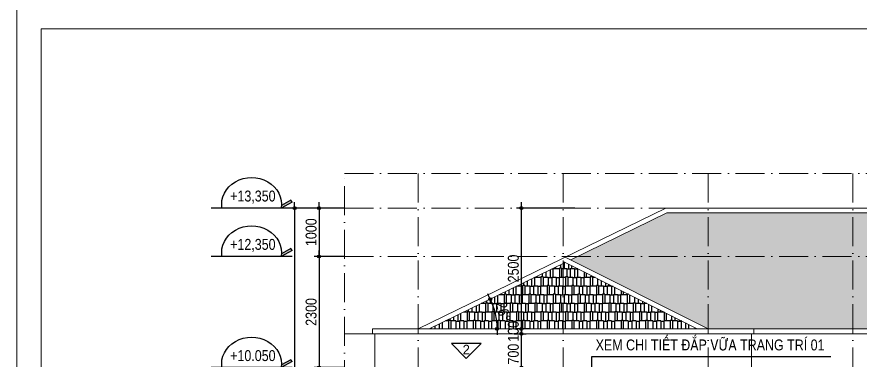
# Model space of a CAD drawing. Extents: x -1107188 to -523840, y 39692 to 514392.
# Drawn here: x -1107188 to -1089725, y 447643 to 454742 of the extents above; entities that cross this region are included whole.
import ezdxf
from ezdxf.enums import TextEntityAlignment as Align

# ---------------------------------------------------------------- set-up
doc = ezdxf.new("R2010")
doc.units = 0
doc.linetypes.add('ACAD_ISO10W100', pattern=[18, 12, -3, 0, -3])
doc.layers.get('0').update_dxf_attribs({"color": 255, "linetype": 'CONTINUOUS'})
doc.layers.get('DEFPOINTS').update_dxf_attribs({"linetype": 'CONTINUOUS'})
for name, color, linetype, lineweight in [('00-KICH THUOC', 6, 'CONTINUOUS', 9), ('NET-THAY', 2, 'CONTINUOUS', 13), ('TRUC', 24, 'CONTINUOUS', 0)]:
    doc.layers.add(name, color=color, linetype=linetype, lineweight=lineweight)
for name, color, linetype in [('DIM', 1, 'CONTINUOUS'), ('HATCHNGOI', 22, 'CONTINUOUS'), ('TAGS', 60, 'CONTINUOUS'), ('TEXT', 7, 'CONTINUOUS')]:
    doc.layers.add(name, color=color, linetype=linetype)
doc.styles.add('1', font='', dxfattribs={"height": 250})
doc.styles.add('AVO', font='')
doc.styles.add('HEL-CONDENSE', font='')
doc.styles.add('SO BV', font='', dxfattribs={"height": 200})
doc.styles.get("Standard").update_dxf_attribs({"font": ''})
doc.styles.add('TEN BV', font='', dxfattribs={"height": 350})
doc.styles.add('VNI-HELVE-CONDENSEN', font='')
doc.styles.get('1').set_extended_font_data('VNI-Helve-Condense')
doc.styles.get('AVO').set_extended_font_data('VNI-Avo')
doc.styles.get('HEL-CONDENSE').set_extended_font_data('VNI-Helve-Condense')
doc.styles.get('SO BV').set_extended_font_data('VNI-Helve-Condense')
doc.styles.get('Standard').set_extended_font_data('VNI-Helve-Condense')
doc.styles.get('TEN BV').set_extended_font_data('VNI-Helve-Condense', bold=True)
doc.styles.get('VNI-HELVE-CONDENSEN').set_extended_font_data('VNI-Helve-Condense')
doc.dimstyles.new('D100', dxfattribs={"dimtxt": 225, "dimasz": 1.2, "dimexe": 100, "dimexo": 0, "dimgap": 50, "dimtad": 1, "dimdec": 0, "dimzin": 13, "dimdsep": 46, "dimtxsty": 'HEL-CONDENSE', "dimblk": 'D50', "dimcen": 0, "dimclrd": 1, "dimclre": 1, "dimclrt": 7, "dimadec": 0, "dimazin": 0, "dimtfac": 1, "dimtdec": 0, "dimtmove": 0, "dimatfit": 3, "dimldrblk": 'D50', "dimfxl": 1, "dimtolj": 1, "dimtzin": 13, "dimarcsym": 0})
doc.dimstyles.get("Standard").update_dxf_attribs({"dimtxt": 0.18, "dimasz": 0.18, "dimexe": 0.18, "dimexo": 0.0625, "dimgap": 0.09, "dimtad": 0, "dimtih": 1, "dimtoh": 1, "dimdec": 4, "dimzin": 0, "dimdsep": 46, "dimtxsty": 'Standard', "dimcen": 0.09, "dimadec": 0, "dimazin": 0, "dimtfac": 1, "dimtdec": 4, "dimtofl": 0, "dimtmove": 0, "dimatfit": 3, "dimfxl": 1, "dimtolj": 1, "dimtzin": 0, "dimarcsym": 0})
pattern_1 = [(180, (-2142156.77, 739692.72), (-382.5, -180), [90, -75, 105, -45, 135, -60]), (180, (-2142246.77, 739685.22), (-382.5, -180), [75, -285, 60, -90]), (180, (-2142426.77, 739703.97), (-382.5, -180), [45, -465]), (270, (-2142156.77, 739692.72), (127.5, -180), [172.5, -547.5]), (270, (-2142246.77, 739692.72), (127.5, -180), [168.75, -551.25]), (270, (-2142321.77, 739692.72), (127.5, -180), [157.5, -562.5]), (270, (-2142426.77, 739703.97), (127.5, -180), [172.5, -547.5]), (270, (-2142471.77, 739703.97), (127.5, -180), [172.5, -547.5]), (270, (-2142606.77, 739692.72), (127.5, -180), [165, -555])]

# ---------------------------------------------------------------- blocks, each defined once
blk = doc.blocks.new('D50')
at = {"layer": 'DIM'}
blk.add_hatch(color=256, dxfattribs=at).paths.add_polyline_path([(25, 0, 1), (-25, 0, 1)])
blk.add_line((25, 0), (100, 0), dxfattribs=at)
blk.add_circle((0, 0), 25, dxfattribs=at)
blk = doc.blocks.new('*D628')
at = {"layer": 'DEFPOINTS', "color": 0, "transparency": 16777216}
for p in [(-1100404, 450789), (-1100929, 449789), (-1100404, 449789)]:
    blk.add_point(p, dxfattribs=at)
at = {"layer": 'DIM', "color": 1, "lineweight": -2, "transparency": 16777216}
for p, q in [((-1100404, 450789), (-1101029, 450789)), ((-1100929, 450787), (-1100929, 449790)), ((-1100404, 449789), (-1101029, 449789))]:
    blk.add_line(p, q, dxfattribs=at)
at = {"layer": 'DIM', "color": 1, "lineweight": -2, "transparency": 16777216, "xscale": 1.199999999999999, "yscale": 1.199999999999999, "zscale": 1.199999999999999}
for p, rotation in [((-1100929, 450789), 90), ((-1100929, 449789), 270)]:
    blk.add_blockref('D50', p, dxfattribs=dict(at, rotation=rotation))
at = {"layer": 'DIM', "color": 7, "transparency": 16777216, "insert": (-1101094, 450289), "char_height": 225, "attachment_point": 5, "rotation": 90, "style": 'HEL-CONDENSE'}
blk.add_mtext('\\A1;1000', dxfattribs=at)
blk = doc.blocks.new('*D629')
at = {"layer": 'DEFPOINTS', "color": 0, "transparency": 16777216}
for p in [(-1100404, 449789), (-1100929, 447489), (-1100404, 447489)]:
    blk.add_point(p, dxfattribs=at)
at = {"layer": 'DIM', "color": 1, "lineweight": -2, "transparency": 16777216}
for p, q in [((-1100404, 449789), (-1101029, 449789)), ((-1100929, 449787), (-1100929, 447490)), ((-1100404, 447489), (-1101029, 447489))]:
    blk.add_line(p, q, dxfattribs=at)
at = {"layer": 'DIM', "color": 1, "lineweight": -2, "transparency": 16777216, "xscale": 1.199999999999999, "yscale": 1.199999999999999, "zscale": 1.199999999999999}
for p, rotation in [((-1100929, 449789), 90), ((-1100929, 447489), 270)]:
    blk.add_blockref('D50', p, dxfattribs=dict(at, rotation=rotation))
at = {"layer": 'DIM', "color": 7, "transparency": 16777216, "insert": (-1101094, 448639), "char_height": 225, "attachment_point": 5, "rotation": 90, "style": 'HEL-CONDENSE'}
blk.add_mtext('\\A1;2300', dxfattribs=at)
blk = doc.blocks.new('*D634')
at = {"layer": 'DEFPOINTS', "color": 0, "transparency": 16777216}
for p in [(-1101029, 450789), (-1101436, 437439), (-1101029, 437439)]:
    blk.add_point(p, dxfattribs=at)
at = {"layer": 'DIM', "color": 1, "lineweight": -2, "transparency": 16777216}
for p, q in [((-1101029, 450789), (-1101536, 450789)), ((-1101436, 450787), (-1101436, 437440)), ((-1101029, 437439), (-1101536, 437439))]:
    blk.add_line(p, q, dxfattribs=at)
at = {"layer": 'DIM', "color": 1, "lineweight": -2, "transparency": 16777216, "xscale": 1.199999999999999, "yscale": 1.199999999999999, "zscale": 1.199999999999999}
for p, rotation in [((-1101436, 450789), 90), ((-1101436, 437439), 270)]:
    blk.add_blockref('D50', p, dxfattribs=dict(at, rotation=rotation))
at = {"layer": 'DIM', "color": 7, "transparency": 16777216, "insert": (-1101601, 444283), "char_height": 225, "attachment_point": 5, "rotation": 90, "style": 'HEL-CONDENSE'}
blk.add_mtext('\\A1;13350', dxfattribs=at)
blk = doc.blocks.new('CAODO')
at = {"layer": 'TAGS', "linetype": 'Continuous'}
h = blk.add_hatch(color=256, dxfattribs=at)
edge = h.paths.add_edge_path()
edge.add_line((-907, 181), (-931, 138))
edge.add_line((-931, 138), (-681, 0))
edge.add_ellipse((0, 87), major_axis=(688, 0), ratio=0.890858, start_angle=182.4779, end_angle=188.1666, ccw=False)
edge.add_line((-687, 61), (-907, 181))
for p, q in [((-931, 138), (-907, 181)), ((-931, 138), (-681, 0)), ((-931, 0), (931, 0)), ((-907, 181), (-687, 61))]:
    blk.add_line(p, q, dxfattribs=at)
blk.add_ellipse((0, 87), major_axis=(688, 0), ratio=0.890858, start_param=-0.142534, end_param=3.284126, dxfattribs=at)
at = {"layer": 'TAGS', "linetype": 'Continuous', "style": 'VNI-HELVE-CONDENSEN'}
blk.add_attdef('0.000', text='', height=250, dxfattribs=at).set_placement((0, 232), align=Align.MIDDLE_CENTER)
blk = doc.blocks.new('*D735')
at = {"layer": 'DEFPOINTS', "color": 0, "linetype": 'Continuous', "transparency": 16777216}
for p in [(-1096888, 448189), (-1096741, 448189), (-1096888, 447489)]:
    blk.add_point(p, dxfattribs=at)
at = {"layer": 'DIM', "color": 1, "linetype": 'Continuous', "lineweight": -2, "transparency": 16777216}
for p, q in [((-1096888, 448189), (-1096641, 448189)), ((-1096741, 447490), (-1096741, 448187)), ((-1096888, 447489), (-1096641, 447489))]:
    blk.add_line(p, q, dxfattribs=at)
at = {"layer": 'DIM', "color": 1, "linetype": 'Continuous', "lineweight": -2, "transparency": 16777216, "xscale": 1.199999999999999, "yscale": 1.199999999999999, "zscale": 1.199999999999999}
for p, rotation in [((-1096741, 448189), 90), ((-1096741, 447489), 270)]:
    blk.add_blockref('D50', p, dxfattribs=dict(at, rotation=rotation))
at = {"layer": 'DIM', "color": 7, "linetype": 'Continuous', "transparency": 16777216, "insert": (-1096906, 447768), "char_height": 225, "attachment_point": 5, "rotation": 90, "style": 'HEL-CONDENSE'}
blk.add_mtext('\\A1;700', dxfattribs=at)
blk = doc.blocks.new('*D736')
at = {"layer": 'DEFPOINTS', "color": 0, "linetype": 'Continuous', "transparency": 16777216}
for p in [(-1096888, 448189), (-1096741, 448289), (-1096571, 448289)]:
    blk.add_point(p, dxfattribs=at)
at = {"layer": 'DIM', "color": 1, "linetype": 'Continuous', "lineweight": -2, "transparency": 16777216}
for p, q in [((-1096888, 448189), (-1096641, 448189)), ((-1096571, 448289), (-1096841, 448289)), ((-1096741, 448290), (-1096741, 448291)), ((-1096741, 448189), (-1096741, 448289)), ((-1096741, 448187), (-1096741, 448186))]:
    blk.add_line(p, q, dxfattribs=at)
at = {"layer": 'DIM', "color": 1, "linetype": 'Continuous', "lineweight": -2, "transparency": 16777216, "xscale": 1.199999999999999, "yscale": 1.199999999999999, "zscale": 1.199999999999999}
for p, rotation in [((-1096741, 448289), 270), ((-1096741, 448189), 90)]:
    blk.add_blockref('D50', p, dxfattribs=dict(at, rotation=rotation))
at = {"layer": 'DIM', "color": 7, "linetype": 'Continuous', "transparency": 16777216, "insert": (-1096906, 448239), "char_height": 225, "attachment_point": 5, "rotation": 90, "style": 'HEL-CONDENSE'}
blk.add_mtext('\\A1;100', dxfattribs=at)
blk = doc.blocks.new('*D737')
at = {"layer": 'DEFPOINTS', "color": 0, "linetype": 'Continuous', "transparency": 16777216}
for p in [(-1096741, 450789), (-1095632, 450789), (-1096571, 448289)]:
    blk.add_point(p, dxfattribs=at)
at = {"layer": 'DIM', "color": 1, "linetype": 'Continuous', "lineweight": -2, "transparency": 16777216}
for p, q in [((-1095632, 450789), (-1096841, 450789)), ((-1096741, 448290), (-1096741, 450787)), ((-1096571, 448289), (-1096841, 448289))]:
    blk.add_line(p, q, dxfattribs=at)
at = {"layer": 'DIM', "color": 1, "linetype": 'Continuous', "lineweight": -2, "transparency": 16777216, "xscale": 1.199999999999999, "yscale": 1.199999999999999, "zscale": 1.199999999999999}
for p, rotation in [((-1096741, 450789), 90), ((-1096741, 448289), 270)]:
    blk.add_blockref('D50', p, dxfattribs=dict(at, rotation=rotation))
at = {"layer": 'DIM', "color": 7, "linetype": 'Continuous', "transparency": 16777216, "insert": (-1096906, 449539), "char_height": 225, "attachment_point": 5, "rotation": 90, "style": 'HEL-CONDENSE'}
blk.add_mtext('\\A1;2500', dxfattribs=at)
blk = doc.blocks.new('TUONG-NAM')
at = {"layer": 'TAGS'}
blk.add_lwpolyline([(-453, -453), (453, -453), (0, 0)], close=True, dxfattribs=at)
at = {"layer": 'TAGS', "linetype": 'Continuous', "style": 'AVO'}
blk.add_attdef('KH-TUONG', text='', height=250, dxfattribs=at).set_placement((0, -269), align=Align.MIDDLE_CENTER)
blk = doc.blocks.new('*D763')
at = {"layer": 'DEFPOINTS', "color": 0, "linetype": 'Continuous', "transparency": 16777216}
for p in [(-1093726, 450689), (-1097259, 448500), (-1099825, 448289), (-1098646, 448289), (-1084963, 448289)]:
    blk.add_point(p, dxfattribs=at)
at = {"layer": 'DIM', "color": 1, "linetype": 'Continuous', "lineweight": -2, "transparency": 16777216}
blk.add_arc((-1098646, 448289), 1404, 0.049, 25.951, dxfattribs=at)
at = {"layer": 'DIM', "color": 1, "linetype": 'Continuous', "lineweight": -2, "transparency": 16777216, "xscale": 1.199999999999999, "yscale": 1.199999999999999, "zscale": 1.199999999999999}
for p, rotation in [((-1097385, 448904), 115.9755115605036), ((-1097243, 448289), 270.024488439497)]:
    blk.add_blockref('D50', p, dxfattribs=dict(at, rotation=rotation))
at = {"layer": 'DIM', "color": 7, "linetype": 'Continuous', "transparency": 16777216, "insert": (-1097118, 448642), "char_height": 225, "attachment_point": 5, "rotation": 283, "style": 'HEL-CONDENSE'}
blk.add_mtext('\\A1;26°', dxfattribs=at)
blk = doc.blocks.new('KHUNGTEN')
at = {"color": 3, "linetype": 'Continuous'}
for points in [[(-593653, 217892), (-593653, 277292), (-509653, 277292), (-509653, 217892), (-593653, 217892)], [(-593153, 218392), (-593153, 276792), (-510153, 276792), (-510153, 218392)]]:
    blk.add_lwpolyline(points, close=True, dxfattribs=at)
at = {"style": 'TEN BV'}
for tag, p in [('TEB_BV', (-518299, 222628)), ('LOAI_BV', (-511918, 220684)), ('TL', (-512164, 219751))]:
    blk.add_attdef(tag, p, '', height=350, dxfattribs=at)
at = {"style": 'SO BV'}
for tag, p in [('SOBV', (-510673, 221020)), ('TONGSOBV', (-510673, 220591))]:
    blk.add_attdef(tag, text='', height=200, dxfattribs=at).set_placement(p, align=Align.CENTER)

msp = doc.modelspace()

# ---------------------------------------------------------------- hatches: boundary and pattern name
at = {"layer": 'HATCHNGOI'}
h = msp.add_hatch(dxfattribs=at)
h.set_pattern_fill('AR-RSHKE', color=14, scale=15, angle=180, style=0)
h.set_pattern_definition(pattern_1)
h.paths.add_polyline_path([(-1093725.727, 450688.696), (-1095717.618, 449717.187), (-1092874.574, 448288.696), (-1084963.346, 448288.696), (-1082374.574, 450302.186), (-1079785.802, 448288.696), (-1071874.574, 448288.696), (-1069031.53, 449717.187), (-1071023.42, 450688.696)])
h = msp.add_hatch(dxfattribs=at)
h.set_pattern_fill('AR-RSHKE', color=34, scale=15, angle=180, style=0)
h.set_pattern_definition(pattern_1)
h.paths.add_polyline_path([(-1095874.574, 449684.136), (-1095874.574, 448288.696), (-1093097.308, 448288.696)])
h.paths.add_polyline_path([(-1095874.574, 449640.634), (-1098646.457, 448288.696), (-1095874.574, 448288.696)])

# ---------------------------------------------------------------- linework, layer by layer
at = {"layer": 'NET-THAY'}
for p, q in [((-1098874.574, 448288.696), (-1093748.814, 450788.696)), ((-1092874.574, 448288.696), (-1095829.981, 449773.644)), ((-1098651.839, 448288.696), (-1095830.64, 449662.062)), ((-1093097.308, 448288.696), (-1095830.64, 449662.062)), ((-1099824.574, 448288.696), (-1084963.346, 448288.696)), ((-1099824.574, 448188.696), (-1084929.035, 448188.696)), ((-1099774.574, 448188.696), (-1099774.574, 447488.696)), ((-1091974.574, 448188.696), (-1091974.574, 447488.696))]:
    msp.add_line(p, q, dxfattribs=at)
for points in [[(-1087174.574, 450788.696), (-1093748.814, 450788.696)], [(-1071023.42, 450688.696), (-1093725.727, 450688.696), (-1095717.618, 449717.187)], [(-1099774.574, 448188.696), (-1099824.574, 448188.696), (-1099824.574, 448288.696), (-1099824.574, 448288.696)], [(-1099774.574, 448188.696), (-1085474.574, 448188.696)], [(-1091974.574, 448188.696), (-1091924.574, 448188.696), (-1091924.574, 448288.696), (-1091924.574, 448288.696)]]:
    msp.add_lwpolyline(points, dxfattribs=at)
at = {"layer": 'TEXT'}
msp.add_lwpolyline([(-1090328.353, 447712.018), (-1095284.854, 447712.018), (-1095284.854, 444717.206)], dxfattribs=at)
at = {"layer": 'TRUC', "linetype": 'ACAD_ISO10W100', "ltscale": 50}
for points in [[(-1100404.355, 451501.352), (-1064477.682, 451501.352)], [(-1098874.574, 451501.352), (-1098874.574, 437138.696)], [(-1095874.574, 451501.352), (-1095874.574, 437138.696)], [(-1092874.574, 451501.352), (-1092874.574, 437138.696)], [(-1089874.574, 451501.352), (-1089874.574, 437138.696)], [(-1100404.355, 450788.696), (-1064477.682, 450788.696)], [(-1100404.355, 449788.696), (-1064477.682, 449788.696)], [(-1100404.355, 448188.696), (-1064477.682, 448188.696)]]:
    msp.add_lwpolyline(points, dxfattribs=at)
msp.add_lwpolyline([(-1100404.355, 451501.352), (-1064477.682, 451501.352), (-1064477.682, 437138.696), (-1100404.355, 437138.696)], close=True, dxfattribs=at)

# ---------------------------------------------------------------- block references
at = {"layer": '00-KICH THUOC'}
msp.add_blockref('KHUNGTEN', (-513535.14, 177700), dxfattribs=at)
at = {"layer": 'TAGS', "linetype": 'Continuous'}
ref = msp.add_blockref('CAODO', (-1102327.522, 450788.696), dxfattribs=dict(at, xscale=-0.9000000001396984, yscale=0.9000000001396984, zscale=0.9))
ref.add_attrib('0.000', '+13,350', dxfattribs={"color": 7, "linetype": 'Continuous', "height": 225, "style": 'VNI-HELVE-CONDENSEN'}).set_placement((-1102300.689, 451036.795), align=Align.MIDDLE_CENTER)
ref = msp.add_blockref('CAODO', (-1102327.522, 449788.696), dxfattribs=dict(at, xscale=-0.9000000001396984, yscale=0.9000000001396984, zscale=0.9))
ref.add_attrib('0.000', '+12,350', dxfattribs={"color": 7, "linetype": 'Continuous', "height": 225, "style": 'VNI-HELVE-CONDENSEN'}).set_placement((-1102300.689, 450036.795), align=Align.MIDDLE_CENTER)
ref = msp.add_blockref('CAODO', (-1102327.522, 447488.696), dxfattribs=dict(at, xscale=-0.9000000001396984, yscale=0.9000000001396984, zscale=0.9))
ref.add_attrib('0.000', '+10.050', dxfattribs={"color": 7, "linetype": 'Continuous', "height": 225, "style": 'VNI-HELVE-CONDENSEN'}).set_placement((-1102300.689, 447736.795), align=Align.MIDDLE_CENTER)
ref = msp.add_blockref('TUONG-NAM', (-1097880.85, 447678.181), dxfattribs=dict(at, xscale=0.6749999998137355, yscale=0.6750000000174623, zscale=0.675, rotation=180))
ref.add_attrib('KH-TUONG', '2', dxfattribs={"color": 7, "linetype": 'Continuous', "height": 200, "style": 'AVO'}).set_placement((-1097881.183, 447859.947), align=Align.MIDDLE_CENTER)

# ---------------------------------------------------------------- texts
at = {"layer": 'TEXT', "insert": (-1092832.277, 448069.775), "char_height": 225, "attachment_point": 2, "style": '1'}
msp.add_mtext('XEM CHI TIEÁT ÑAÉP VÖÕA TRANG TRÍ 01', dxfattribs=at)

# ---------------------------------------------------------------- dimensions: what is measured, and where the dimension line sits
at = {"layer": 'DIM'}
for base, p1, p2, picture, middle in [((-1101435.798, 437438.696), (-1101028.832, 450788.696), (-1101028.832, 437438.696), '*D634', (-1101435.798, 444282.549)), ((-1100928.832, 449788.696), (-1100404.355, 450788.696), (-1100404.355, 449788.696), '*D628', (-1100928.832, 450288.696))]:
    dim = msp.add_linear_dim(base=base, p1=p1, p2=p2, angle=90, dimstyle='Standard', override={"dimtxt": 225, "dimasz": 1.2, "dimexe": 100, "dimexo": 0, "dimgap": 50, "dimtad": 1, "dimtih": 0, "dimtoh": 0, "dimdec": 2, "dimzin": 13, "dimtxsty": 'HEL-CONDENSE', "dimblk": 'D50', "dimcen": 0, "dimclrd": 1, "dimclre": 1, "dimclrt": 7, "dimtdec": 2, "dimtofl": 1, "dimldrblk": 'D50', "dimtzin": 13}, dxfattribs=at)
    dim.commit()
    dim.dimension.update_dxf_attribs({"geometry": picture, "text_midpoint": middle, "dimtype": 160})
at = {"layer": 'DIM', "linetype": 'Continuous'}
dim = msp.add_linear_dim(base=(-1096740.631, 450788.696), p1=(-1096571.273, 448288.696), p2=(-1095631.886, 450788.696), angle=90, dimstyle='D100', override={"dimtmove": 1}, dxfattribs=at)
dim.commit()
dim.dimension.update_dxf_attribs({"geometry": '*D737', "text_midpoint": (-1096905.531, 449538.696)})
dim = msp.add_angular_dim_2l(base=(-1097258.661, 448500.233), line1=((-1099824.574, 448288.696), (-1084963.346, 448288.696)), line2=((-1098646.457, 448288.696), (-1093725.727, 450688.696)), dimstyle='D100', dxfattribs=at)
dim.commit()
dim.dimension.update_dxf_attribs({"geometry": '*D763', "text_midpoint": (-1097117.938, 448641.583)})
at = {"layer": 'DIM'}
dim = msp.add_linear_dim(base=(-1100928.832, 447488.696), p1=(-1100404.355, 449788.696), p2=(-1100404.355, 447488.696), angle=90, dimstyle='Standard', override={"dimtxt": 225, "dimasz": 1.2, "dimexe": 100, "dimexo": 0, "dimgap": 50, "dimtad": 1, "dimtih": 0, "dimtoh": 0, "dimdec": 2, "dimzin": 13, "dimtxsty": 'HEL-CONDENSE', "dimblk": 'D50', "dimcen": 0, "dimclrd": 1, "dimclre": 1, "dimclrt": 7, "dimtdec": 2, "dimtofl": 1, "dimtmove": 1, "dimldrblk": 'D50', "dimtzin": 13}, dxfattribs=at)
dim.commit()
dim.dimension.update_dxf_attribs({"geometry": '*D629', "text_midpoint": (-1101093.732, 448638.696)})
at = {"layer": 'DIM', "linetype": 'Continuous'}
dim = msp.add_linear_dim(base=(-1096740.631, 448288.696), p1=(-1096888.067, 448188.696), p2=(-1096571.273, 448288.696), angle=90, dimstyle='D100', override={"dimtmove": 1}, dxfattribs=at)
dim.commit()
dim.dimension.update_dxf_attribs({"geometry": '*D736', "text_midpoint": (-1096740.631, 448238.696), "dimtype": 160})
dim = msp.add_linear_dim(base=(-1096740.631, 448188.696), p1=(-1096888.067, 447488.696), p2=(-1096888.067, 448188.696), angle=90, dimstyle='D100', dxfattribs=at)
dim.commit()
dim.dimension.update_dxf_attribs({"geometry": '*D735', "text_midpoint": (-1096740.631, 447767.832), "dimtype": 160})

doc.saveas('drawing.dxf')
